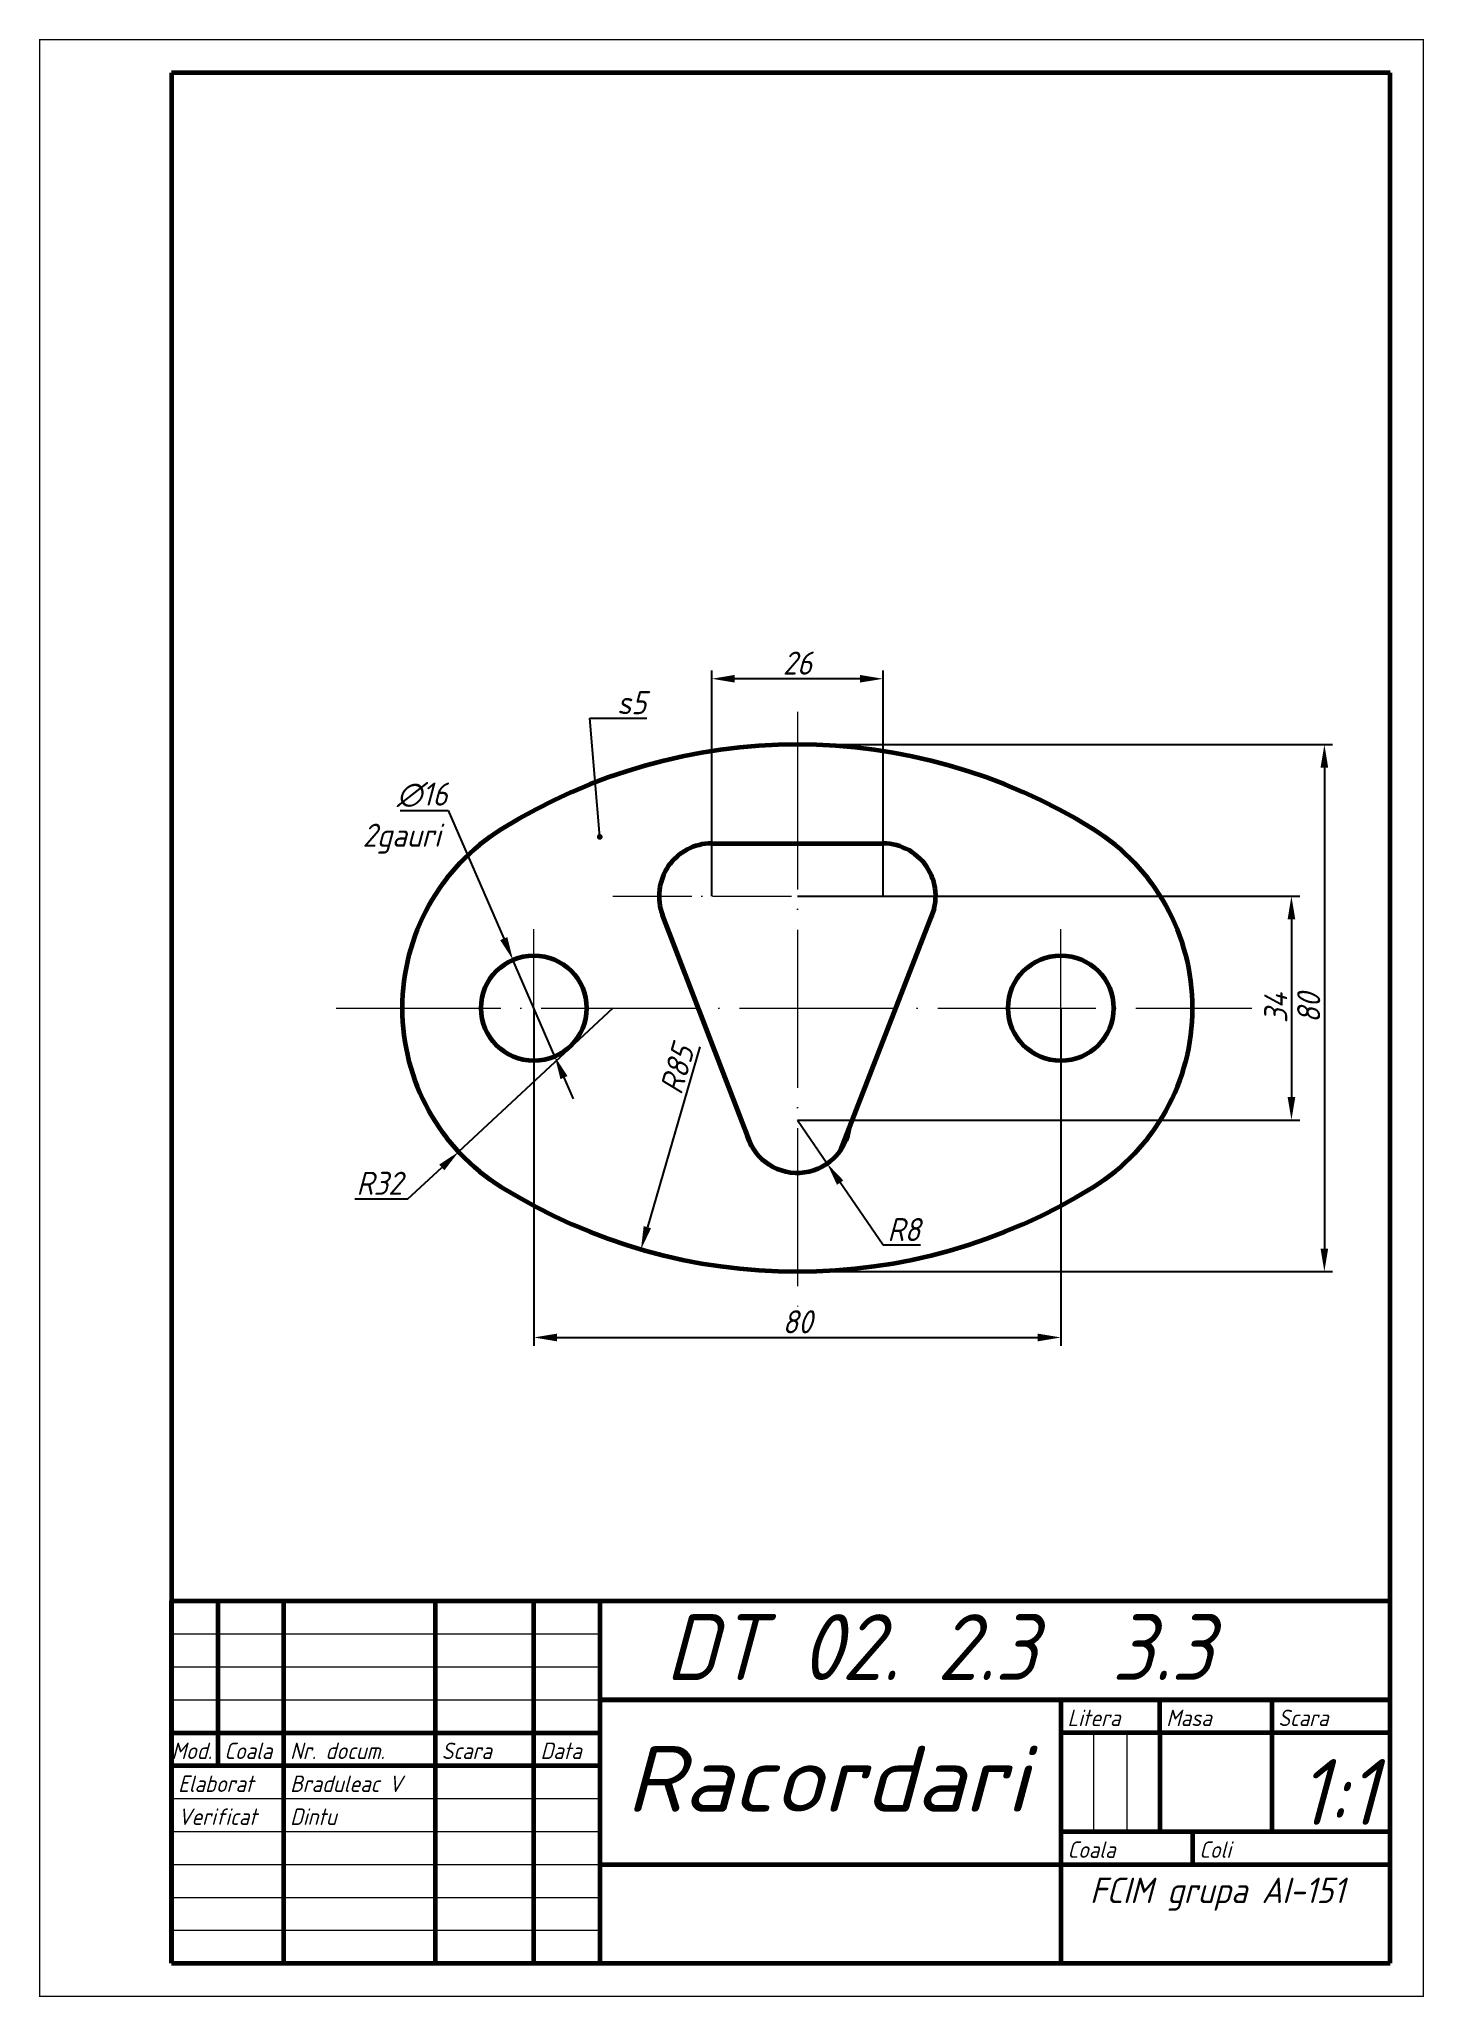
# Model space of a CAD drawing. Header units: millimetres. Extents: x 0 to 210, y 0 to 297.
import ezdxf
from ezdxf.enums import TextEntityAlignment as Align

# ---------------------------------------------------------------- set-up
doc = ezdxf.new("R2010")
doc.units = ezdxf.units.MM
doc.linetypes.add('ACAD_ISO04W100', pattern=[30, 24, -3, 0, -3])
for name, color, linetype, lineweight in [('axe', 7, 'ACAD_ISO04W100', 20), ('groasa', 7, 'Continuous', 60), ('subtire', 10, 'Continuous', 20), ('Text 10', 10, 'Continuous', 100), ('Text 2.5', 7, 'Continuous', 25), ('Text 5', 10, 'Continuous', 50)]:
    doc.layers.add(name, color=color, linetype=linetype, lineweight=lineweight)
doc.styles.get("Standard").update_dxf_attribs({"font": 'isocp.shx', "oblique": 15})
doc.dimstyles.new('ISO-25', dxfattribs={"dimtxt": 3.5, "dimasz": 3.5, "dimexe": 1.25, "dimexo": 0, "dimtad": 1, "dimtoh": 1, "dimtxsty": 'Standard', "dimcen": 2.5, "dimadec": 0, "dimazin": 0, "dimtfac": 1, "dimtmove": 0, "dimatfit": 3, "dimfxl": 0, "dimarcsym": 0})

# ---------------------------------------------------------------- blocks, each defined once
blk = doc.blocks.new('*D7')
at = {"layer": 'Defpoints', "color": 0}
for p in [(75, 150), (155, 150), (155, 100)]:
    blk.add_point(p, dxfattribs=at)
at = {"layer": 'subtire', "color": 0, "lineweight": -2}
for p, q in [((75, 150), (75, 98.75)), ((155, 150), (155, 98.75)), ((78.5, 100), (151.5, 100))]:
    blk.add_line(p, q, dxfattribs=at)
at = {"layer": 'subtire', "color": 0}
for points in [[(78.5, 100.58), (78.5, 99.42), (75, 100)], [(151.5, 100.58), (151.5, 99.42), (155, 100)]]:
    blk.add_solid(points, dxfattribs=at)
at = {"layer": 'subtire', "color": 0, "insert": (115, 102.38), "char_height": 3.5, "attachment_point": 5}
blk.add_mtext('80', dxfattribs=at)
blk = doc.blocks.new('*D10')
at = {"layer": 'Defpoints', "color": 0}
for p in [(102, 200), (102, 167), (128, 167)]:
    blk.add_point(p, dxfattribs=at)
at = {"layer": 'subtire', "color": 0, "lineweight": -2}
for p, q in [((102, 167), (102, 201.25)), ((124.5, 200), (105.5, 200)), ((128, 167), (128, 201.25))]:
    blk.add_line(p, q, dxfattribs=at)
at = {"layer": 'subtire', "color": 0}
for points in [[(105.5, 200.58), (105.5, 199.42), (102, 200)], [(124.5, 200.58), (124.5, 199.42), (128, 200)]]:
    blk.add_solid(points, dxfattribs=at)
at = {"layer": 'subtire', "color": 0, "insert": (115, 202.38), "char_height": 3.5, "attachment_point": 5}
blk.add_mtext('26', dxfattribs=at)
blk = doc.blocks.new('*D11')
at = {"layer": 'Defpoints', "color": 0}
for p in [(71.82, 157.34), (78.18, 142.66)]:
    blk.add_point(p, dxfattribs=at)
at = {"layer": 'subtire', "color": 0, "lineweight": -2}
for p, q in [((54.71, 180), (62, 180)), ((62, 180), (70.43, 160.55)), ((78.18, 142.66), (71.82, 157.34)), ((79.57, 139.45), (80.96, 136.24))]:
    blk.add_line(p, q, dxfattribs=at)
at = {"layer": 'subtire', "color": 0}
for points in [[(70.96, 160.78), (69.89, 160.32), (71.82, 157.34)], [(80.11, 139.68), (79.04, 139.22), (78.18, 142.66)]]:
    blk.add_solid(points, dxfattribs=at)
at = {"layer": 'subtire', "color": 0, "insert": (58.04, 182.38), "char_height": 3.5, "attachment_point": 5}
blk.add_mtext('∅16', dxfattribs=at)
blk = doc.blocks.new('*D12')
at = {"layer": 'Defpoints', "color": 0}
for p in [(87, 150), (63.58, 128.19)]:
    blk.add_point(p, dxfattribs=at)
at = {"layer": 'subtire', "color": 0, "lineweight": -2}
for p, q in [((87, 150), (63.58, 128.19)), ((55.89, 121.04), (61.02, 125.81)), ((47.8, 121.04), (55.89, 121.04))]:
    blk.add_line(p, q, dxfattribs=at)
at = {"layer": 'subtire', "color": 0}
blk.add_solid([(60.62, 126.24), (61.42, 125.38), (63.58, 128.19)], dxfattribs=at)
at = {"layer": 'subtire', "color": 0, "insert": (51.54, 123.41), "char_height": 3.5, "attachment_point": 5}
blk.add_mtext('R32', dxfattribs=at)
blk = doc.blocks.new('*D13')
at = {"layer": 'Defpoints', "color": 0}
for p in [(115, 195), (91.26, 113.38)]:
    blk.add_point(p, dxfattribs=at)
at = {"layer": 'subtire', "color": 0, "lineweight": -2}
blk.add_line((100.2, 144.11), (92.23, 116.74), dxfattribs=at)
at = {"layer": 'subtire', "color": 0}
blk.add_solid([(91.67, 116.91), (92.79, 116.58), (91.26, 113.38)], dxfattribs=at)
at = {"layer": 'subtire', "color": 0, "insert": (96.72, 140.66), "char_height": 3.5, "attachment_point": 5, "rotation": 73.7798}
blk.add_mtext('R85', dxfattribs=at)
blk = doc.blocks.new('*D14')
at = {"layer": 'axe', "color": 0, "lineweight": -2}
for p, q in [((115, 133), (119.52, 126.4)), ((128, 114), (121.49, 123.51)), ((133.67, 114), (128, 114))]:
    blk.add_line(p, q, dxfattribs=at)
at = {"layer": 'axe', "color": 0}
blk.add_solid([(121.98, 123.84), (121.01, 123.18), (119.52, 126.4)], dxfattribs=at)
at = {"layer": 'Defpoints', "color": 0}
for p in [(115, 133), (119.52, 126.4)]:
    blk.add_point(p, dxfattribs=at)
at = {"layer": 'axe', "color": 0, "insert": (131.15, 116.38), "char_height": 3.5, "attachment_point": 5}
blk.add_mtext('R8', dxfattribs=at)
blk = doc.blocks.new('*D15')
at = {"layer": 'Defpoints', "color": 0}
for p in [(115, 167), (115, 133), (190, 133)]:
    blk.add_point(p, dxfattribs=at)
at = {"layer": 'subtire', "color": 0, "lineweight": -2}
for p, q in [((115, 167), (191.25, 167)), ((190, 163.5), (190, 136.5)), ((115, 133), (191.25, 133))]:
    blk.add_line(p, q, dxfattribs=at)
at = {"layer": 'subtire', "color": 0}
for points in [[(189.42, 163.5), (190.58, 163.5), (190, 167)], [(189.42, 136.5), (190.58, 136.5), (190, 133)]]:
    blk.add_solid(points, dxfattribs=at)
at = {"layer": 'subtire', "color": 0, "insert": (187.62, 150), "char_height": 3.5, "attachment_point": 5, "rotation": 90}
blk.add_mtext('34', dxfattribs=at)
blk = doc.blocks.new('*D16')
at = {"layer": 'Defpoints', "color": 0}
for p in [(115, 190), (115, 110), (195, 110)]:
    blk.add_point(p, dxfattribs=at)
at = {"layer": 'subtire', "color": 0, "lineweight": -2}
for p, q in [((115, 190), (196.25, 190)), ((195, 186.5), (195, 113.5)), ((115, 110), (196.25, 110))]:
    blk.add_line(p, q, dxfattribs=at)
at = {"layer": 'subtire', "color": 0}
for points in [[(194.42, 186.5), (195.58, 186.5), (195, 190)], [(194.42, 113.5), (195.58, 113.5), (195, 110)]]:
    blk.add_solid(points, dxfattribs=at)
at = {"layer": 'subtire', "color": 0, "insert": (192.62, 150), "char_height": 3.5, "attachment_point": 5, "rotation": 90}
blk.add_mtext('80', dxfattribs=at)

msp = doc.modelspace()

# ---------------------------------------------------------------- linework, layer by layer
at = {"layer": 'axe', "color": 0}
for p, q in [((115, 195), (115, 193)), ((115, 193), (115, 192)), ((115, 192), (115, 104.125)), ((75, 150), (75, 162)), ((155, 150), (155, 162)), ((75, 150), (71.819, 157.34)), ((45, 150), (46, 150)), ((46, 150), (184, 150))]:
    msp.add_line(p, q, dxfattribs=at)
at = {"layer": 'axe', "color": 0, "ltscale": 0.5}
msp.add_line((87, 167), (144, 167), dxfattribs=at)
at = {"layer": 'groasa'}
for p, q in [((205, 292), (20, 292)), ((20, 292), (20, 5)), ((205, 5), (205, 292)), ((20, 5), (20, 60)), ((20, 60), (205, 60)), ((27, 60), (27, 35)), ((27, 60), (37, 60)), ((37, 60), (37, 5)), ((60, 60), (60, 5)), ((75, 5), (75, 60)), ((75, 60), (95.548, 60)), ((85, 60), (85, 5)), ((155, 60), (170, 60)), ((85, 45), (205, 45)), ((205, 45), (85, 45)), ((155, 45), (155, 5)), ((170, 40), (170, 45)), ((187, 45), (187, 40)), ((20, 40), (85, 40)), ((205, 40), (155, 40)), ((170, 40), (170, 25)), ((187, 40), (187, 25)), ((20, 35), (85, 35)), ((155, 25), (205, 25)), ((175, 25), (175, 20)), ((85, 20), (205, 20)), ((20, 5), (205, 5)), ((60, 5), (69.84, 5))]:
    msp.add_line(p, q, dxfattribs=at)
at = {"layer": 'groasa', "color": 0}
for p, q in [((102, 175), (128, 175)), ((108.054, 129.031), (94.535, 164.124)), ((135.761, 165.06), (121.51, 128.35))]:
    msp.add_line(p, q, dxfattribs=at)
for centre in [(75, 150), (155, 150)]:
    msp.add_circle(centre, 8, dxfattribs=at)
for centre, radius, start, end in [((115, 105), 85, 58.10921, 121.89079), ((87, 150), 32, 121.89079, 238.10921), ((143, 150), 32, 301.89079, 58.10921), ((102, 167), 8, 90, 201.0686), ((128, 167), 8, 331.6022, 90), ((115, 133), 8, 192.39232, 353.10363), ((115, 195), 85, 238.10921, 301.89079)]:
    msp.add_arc(centre, radius, start, end, dxfattribs=at)
at = {"layer": 'subtire'}
for p, q in [((20, 55), (85, 55)), ((20, 50), (85, 50)), ((20, 45), (85, 45)), ((159.93, 40), (159.93, 25)), ((165, 40), (165, 25)), ((20, 30), (85, 30)), ((20, 25), (85, 25)), ((20, 20), (85, 20)), ((20, 15), (85, 15)), ((20, 10), (85, 10))]:
    msp.add_line(p, q, dxfattribs=at)
at = {"layer": 'subtire', "const_width": 0.2}
msp.add_lwpolyline([(0, 0), (210, 0), (210, 297), (0, 297)], close=True, dxfattribs=at)

# ---------------------------------------------------------------- texts
at = {"layer": 'axe', "color": 0}
for s, insert, char_height, width, attachment_point in [('s5', (87.625, 194.625), 3.5, 5, 7), ('2gauri', (49, 178), 3.5, 9, 1), ('1:1', (191, 36), 10, 11, 1)]:
    msp.add_mtext(s, dxfattribs=dict(at, insert=insert, char_height=char_height, width=width, attachment_point=attachment_point))
at = {"layer": 'Text 10', "oblique": 15}
msp.add_text('DT 02. 2.3  3.3', height=10, dxfattribs=at).set_placement((95, 48))
at = {"layer": 'Text 10', "oblique": 15, "width": 1.099099}
msp.add_text('Racordari', height=10, dxfattribs=at).set_placement((89, 28), (150, 28), align=Align.FIT)
at = {"layer": 'Text 2.5', "oblique": 15}
for s, p in [('Litera', (156, 41)), ('Masa', (171, 41)), ('Scara', (188, 41)), ('Mod.', (20, 36)), ('Coala', (28, 36)), ('Nr. docum.', (38, 36)), ('Scara', (61, 36)), ('Data', (76, 36)), ('Elaborat', (21, 31)), ('Braduleac V', (38, 31)), ('Verificat', (21, 26)), ('Dintu', (38, 26)), ('Coala', (156, 21)), ('Coli', (176, 21))]:
    msp.add_text(s, height=2.5, dxfattribs=at).set_placement(p)
at = {"layer": 'Text 5', "insert": (157.206, 18), "char_height": 3.86166, "width": 44.017, "attachment_point": 1}
msp.add_mtext(' FCIM grupa AI-151', dxfattribs=at)

# ---------------------------------------------------------------- dimensions: what is measured, and where the dimension line sits
at = {"layer": 'axe', "color": 0}
dim = msp.add_radius_dim(center=(115, 133), mpoint=(119.517, 126.398), dimstyle='ISO-25', dxfattribs=at)
dim.commit()
dim.dimension.update_dxf_attribs({"geometry": '*D14', "text_midpoint": (131.147, 114), "dimtype": 164})
at = {"layer": 'subtire', "color": 0}
for base, p1, p2, picture, middle in [((102, 200), (128, 167), (102, 167), '*D10', (115, 202.375)), ((155, 100), (75, 150), (155, 150), '*D7', (115, 102.375))]:
    dim = msp.add_linear_dim(base=base, p1=p1, p2=p2, dimstyle='ISO-25', dxfattribs=at)
    dim.commit()
    dim.dimension.update_dxf_attribs({"geometry": picture, "text_midpoint": middle})
dim = msp.add_radius_dim(center=(115, 195), mpoint=(91.257, 113.383), dimstyle='ISO-25', dxfattribs=at)
dim.commit()
dim.dimension.update_dxf_attribs({"geometry": '*D13', "text_midpoint": (99, 140), "dimtype": 164})
for base, p1, p2, picture, middle in [((195, 110), (115, 190), (115, 110), '*D16', (192.625, 150)), ((190, 133), (115, 167), (115, 133), '*D15', (187.625, 150))]:
    dim = msp.add_linear_dim(base=base, p1=p1, p2=p2, angle=90, dimstyle='ISO-25', dxfattribs=at)
    dim.commit()
    dim.dimension.update_dxf_attribs({"geometry": picture, "text_midpoint": middle})
dim = msp.add_diameter_dim_2p(p1=(78.181, 142.66), p2=(71.819, 157.34), dimstyle='ISO-25', dxfattribs=at)
dim.commit()
dim.dimension.update_dxf_attribs({"geometry": '*D11', "text_midpoint": (58.045, 180), "dimtype": 163})
dim = msp.add_radius_dim(center=(87, 150), mpoint=(63.579, 128.195), dimstyle='ISO-25', dxfattribs=at)
dim.commit()
dim.dimension.update_dxf_attribs({"geometry": '*D12', "text_midpoint": (51.536, 123.415)})

# ---------------------------------------------------------------- leaders
at = {"layer": 'axe', "color": 0, "annotation_type": 0, "has_hookline": 1, "hookline_direction": 0, "text_width": 4.503}
msp.add_leader([(85, 176), (83.5, 194), (87, 194)], dimstyle='ISO-25', override={"dimgap": 0.625, "dimtad": 1, "dimldrblk": 'DotSmall'}, dxfattribs=at)

doc.saveas('drawing.dxf')
